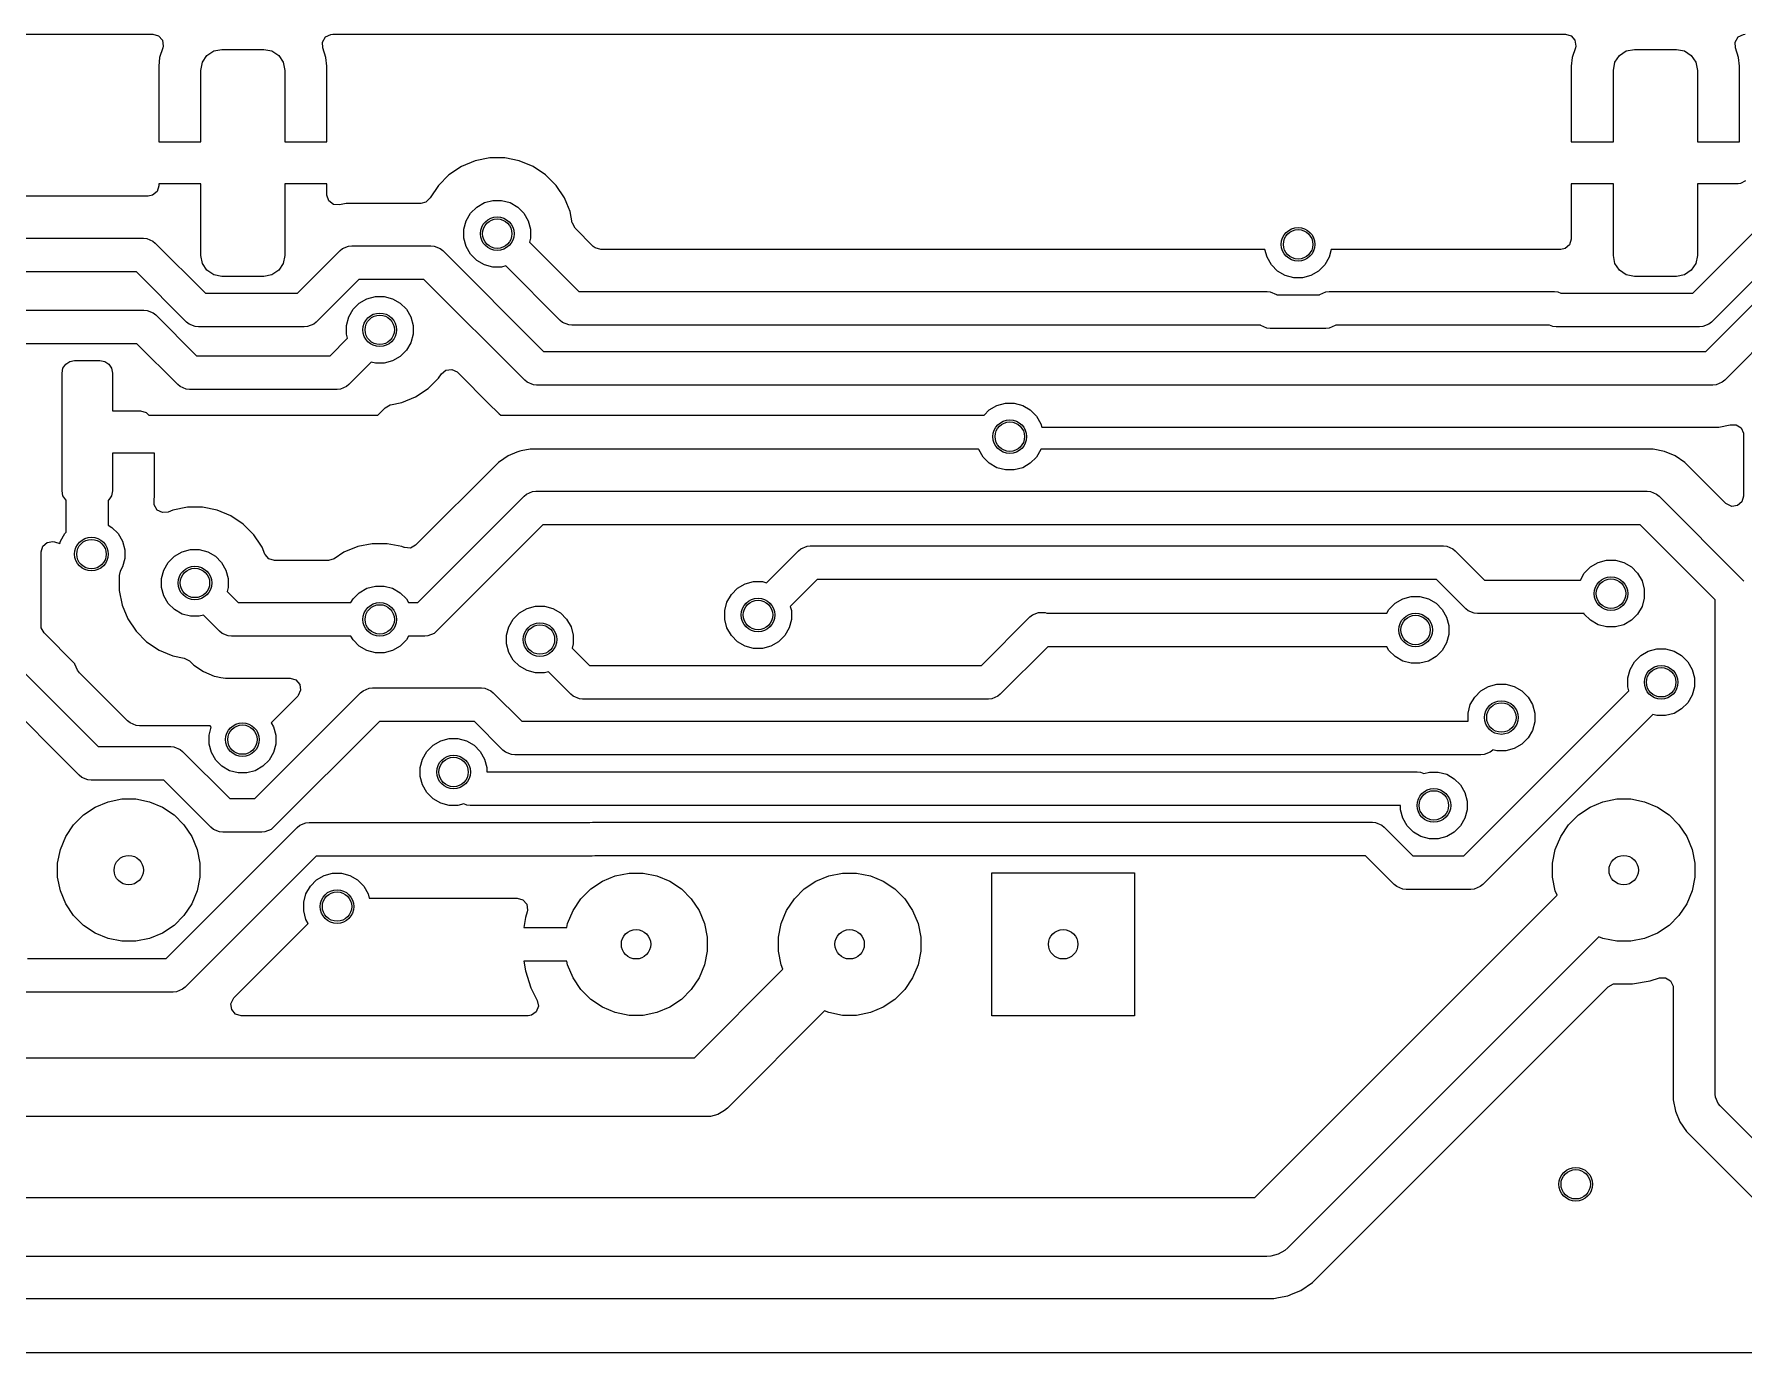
# Model space of a CAD drawing. Extents: x 4.31 to 6.88, y -4.85 to -4.24.
# Drawn here: x 5.098 to 5.899, y -4.854 to -4.237 of the extents above; entities that cross this region are included whole.
import ezdxf

# ---------------------------------------------------------------- set-up
doc = ezdxf.new("R2010")
doc.units = 0
doc.header["$MEASUREMENT"] = 0
doc.layers.add('BLACK', color=7, linetype='CONTINUOUS')

msp = doc.modelspace()

# ---------------------------------------------------------------- linework, layer by layer
at = {"layer": 'BLACK', "linetype": 'CONTINUOUS'}
for p, q in [((4.84623, -4.23661), (5.15377, -4.23661)), ((5.15377, -4.23661), (5.15641, -4.23739)), ((5.15641, -4.23739), (5.15821, -4.23947)), ((5.15821, -4.23947), (5.1586, -4.24219)), ((5.1586, -4.24219), (5.1584, -4.24303)), ((5.23324, -4.24028), (5.23464, -4.23792)), ((5.23333, -4.24303), (5.23324, -4.24028)), ((5.23464, -4.23792), (5.2371, -4.23669)), ((5.2371, -4.23669), (5.23797, -4.23661)), ((5.23797, -4.23661), (5.81518, -4.23661)), ((5.81518, -4.23661), (5.81782, -4.23739)), ((5.81782, -4.23739), (5.81962, -4.23947)), ((5.81962, -4.23947), (5.82002, -4.24219)), ((5.82002, -4.24219), (5.81982, -4.24303)), ((5.89465, -4.24028), (5.89606, -4.23792)), ((5.89475, -4.24303), (5.89465, -4.24028)), ((5.89606, -4.23792), (5.89852, -4.23669)), ((5.89852, -4.23669), (5.89938, -4.23661)), ((5.15691, -4.24753), (5.1565, -4.25158)), ((5.1584, -4.24303), (5.15691, -4.24753)), ((5.15691, -4.24753), (5.15691, -4.24753)), ((5.17618, -4.25354), (5.17693, -4.24978)), ((5.17693, -4.24978), (5.17906, -4.24658)), ((5.17906, -4.24658), (5.18226, -4.24445)), ((5.18226, -4.24445), (5.18602, -4.2437)), ((5.18602, -4.2437), (5.20571, -4.2437)), ((5.20571, -4.2437), (5.20948, -4.24445)), ((5.20948, -4.24445), (5.21267, -4.24658)), ((5.21267, -4.24658), (5.2148, -4.24978)), ((5.2148, -4.24978), (5.21555, -4.25354)), ((5.23482, -4.24753), (5.23333, -4.24303)), ((5.23524, -4.25158), (5.23482, -4.24753)), ((5.81833, -4.24753), (5.81791, -4.25158)), ((5.81982, -4.24303), (5.81833, -4.24753)), ((5.81833, -4.24753), (5.81833, -4.24753)), ((5.8376, -4.25354), (5.83835, -4.24978)), ((5.83835, -4.24978), (5.84048, -4.24658)), ((5.84048, -4.24658), (5.84367, -4.24445)), ((5.84367, -4.24445), (5.84744, -4.2437)), ((5.84744, -4.2437), (5.86713, -4.2437)), ((5.86713, -4.2437), (5.87089, -4.24445)), ((5.87089, -4.24445), (5.87409, -4.24658)), ((5.87409, -4.24658), (5.87622, -4.24978)), ((5.87622, -4.24978), (5.87697, -4.25354)), ((5.89624, -4.24753), (5.89475, -4.24303)), ((5.89665, -4.25158), (5.89624, -4.24753)), ((5.1565, -4.25158), (5.1565, -4.28701)), ((5.17618, -4.28701), (5.17618, -4.25354)), ((5.21555, -4.25354), (5.21555, -4.28701)), ((5.23524, -4.28701), (5.23524, -4.25158)), ((5.23524, -4.25158), (5.23524, -4.25158)), ((5.81791, -4.25158), (5.81791, -4.28701)), ((5.8376, -4.28701), (5.8376, -4.25354)), ((5.87697, -4.25354), (5.87697, -4.28701)), ((5.89665, -4.28701), (5.89665, -4.25158)), ((5.89665, -4.25158), (5.89665, -4.25158)), ((5.1565, -4.28701), (5.17618, -4.28701)), ((5.21555, -4.28701), (5.23524, -4.28701)), ((5.81791, -4.28701), (5.8376, -4.28701)), ((5.87697, -4.28701), (5.89665, -4.28701)), ((5.29821, -4.29858), (5.2924, -4.30246)), ((5.30466, -4.29591), (5.29821, -4.29858)), ((5.29821, -4.29858), (5.29821, -4.29858)), ((5.31151, -4.29455), (5.30466, -4.29591)), ((5.30466, -4.29591), (5.30466, -4.29591)), ((5.31849, -4.29455), (5.31151, -4.29455)), ((5.31151, -4.29455), (5.31151, -4.29455)), ((5.32534, -4.29591), (5.31849, -4.29455)), ((5.31849, -4.29455), (5.31849, -4.29455)), ((5.33179, -4.29858), (5.32534, -4.29591)), ((5.32534, -4.29591), (5.32534, -4.29591)), ((5.3376, -4.30246), (5.33179, -4.29858)), ((5.33179, -4.29858), (5.33179, -4.29858)), ((5.17618, -4.30669), (5.1565, -4.30669)), ((5.1565, -4.30669), (5.1565, -4.30754)), ((5.17618, -4.34016), (5.17618, -4.30669)), ((5.23524, -4.30669), (5.21555, -4.30669)), ((5.21555, -4.30669), (5.21555, -4.34016)), ((5.23524, -4.31177), (5.23524, -4.30669)), ((5.2924, -4.30246), (5.28746, -4.3074)), ((5.2924, -4.30246), (5.2924, -4.30246)), ((5.34254, -4.3074), (5.3376, -4.30246)), ((5.3376, -4.30246), (5.3376, -4.30246)), ((5.8376, -4.30669), (5.81791, -4.30669)), ((5.81791, -4.30669), (5.81791, -4.33255)), ((5.8376, -4.34016), (5.8376, -4.30669)), ((5.89609, -4.30669), (5.87697, -4.30669)), ((5.87697, -4.30669), (5.87697, -4.34016)), ((5.89712, -4.30658), (5.89609, -4.30669)), ((5.89954, -4.30526), (5.89712, -4.30658)), ((5.15161, -4.31242), (4.88228, -4.31242)), ((5.15364, -4.31198), (5.15161, -4.31242)), ((5.15572, -4.31018), (5.15364, -4.31198)), ((5.1565, -4.30754), (5.15572, -4.31018)), ((5.23524, -4.31203), (5.23524, -4.31177)), ((5.23616, -4.31462), (5.23524, -4.31203)), ((5.23833, -4.31631), (5.23616, -4.31462)), ((5.28345, -4.31341), (5.28158, -4.31531)), ((5.28351, -4.31334), (5.28345, -4.3134)), ((5.28345, -4.3134), (5.28345, -4.31341)), ((5.28345, -4.31341), (5.28345, -4.31341)), ((5.28358, -4.31321), (5.28351, -4.31334)), ((5.28746, -4.3074), (5.28358, -4.31321)), ((5.28746, -4.3074), (5.28746, -4.3074)), ((5.30897, -4.31545), (5.31294, -4.31439)), ((5.31294, -4.31439), (5.31706, -4.31439)), ((5.31706, -4.31439), (5.32103, -4.31545)), ((5.34642, -4.31321), (5.34254, -4.3074)), ((5.34254, -4.3074), (5.34254, -4.3074)), ((5.34754, -4.31591), (5.34642, -4.31321)), ((5.34642, -4.31321), (5.34642, -4.31321)), ((5.24107, -4.31656), (5.23833, -4.31631)), ((5.24424, -4.31593), (5.24107, -4.31656)), ((5.2792, -4.31593), (5.24424, -4.31593)), ((5.28158, -4.31531), (5.2792, -4.31593)), ((5.30045, -4.32397), (5.30251, -4.32041)), ((5.30251, -4.32041), (5.30541, -4.31751)), ((5.30541, -4.31751), (5.30897, -4.31545)), ((5.32103, -4.31545), (5.32459, -4.31751)), ((5.32459, -4.31751), (5.32749, -4.32041)), ((5.32749, -4.32041), (5.32955, -4.32397)), ((5.34909, -4.31966), (5.34754, -4.31591)), ((5.35015, -4.32499), (5.34909, -4.31966)), ((5.87475, -4.35791), (5.91323, -4.31943)), ((5.29939, -4.32794), (5.30045, -4.32397)), ((5.29939, -4.33206), (5.29939, -4.32794)), ((5.32955, -4.32397), (5.33061, -4.32794)), ((5.33061, -4.32794), (5.33061, -4.33206)), ((5.35017, -4.32507), (5.35015, -4.32499)), ((5.35149, -4.32748), (5.35017, -4.32507)), ((5.35999, -4.33599), (5.35149, -4.32748)), ((4.885, -4.33213), (5.14935, -4.33213)), ((5.14935, -4.33213), (5.15088, -4.33228)), ((5.15088, -4.33228), (5.15372, -4.33345)), ((5.15372, -4.33345), (5.15491, -4.33443)), ((5.15491, -4.33443), (5.1784, -4.35791)), ((5.22141, -4.35791), (5.24139, -4.33794)), ((5.24139, -4.33794), (5.24258, -4.33696)), ((5.24258, -4.33696), (5.24542, -4.33578)), ((5.24542, -4.33578), (5.24695, -4.33563)), ((5.24695, -4.33563), (5.28396, -4.33563)), ((5.28396, -4.33563), (5.2855, -4.33578)), ((5.2855, -4.33578), (5.28834, -4.33696)), ((5.28834, -4.33696), (5.28953, -4.33794)), ((5.28953, -4.33794), (5.33671, -4.38512)), ((5.30045, -4.33603), (5.29939, -4.33206)), ((5.30251, -4.33959), (5.30045, -4.33603)), ((5.33061, -4.33206), (5.3301, -4.33397)), ((5.3301, -4.33397), (5.35326, -4.35713)), ((5.36081, -4.33665), (5.35999, -4.33599)), ((5.36345, -4.33742), (5.36081, -4.33665)), ((5.67448, -4.33742), (5.36345, -4.33742)), ((5.67545, -4.34103), (5.67448, -4.33742)), ((5.70552, -4.33742), (5.70455, -4.34103)), ((5.81296, -4.33742), (5.70552, -4.33742)), ((5.81506, -4.33699), (5.81296, -4.33734)), ((5.81296, -4.33734), (5.81296, -4.33742)), ((5.81714, -4.33519), (5.81506, -4.33699)), ((5.81791, -4.33255), (5.81714, -4.33519)), ((5.92206, -4.33287), (5.88358, -4.37136)), ((5.17693, -4.34392), (5.17618, -4.34016)), ((5.17906, -4.34712), (5.17693, -4.34392)), ((5.2148, -4.34392), (5.21267, -4.34712)), ((5.21555, -4.34016), (5.2148, -4.34392)), ((5.30541, -4.34249), (5.30251, -4.33959)), ((5.30897, -4.34455), (5.30541, -4.34249)), ((5.31294, -4.34561), (5.30897, -4.34455)), ((5.31706, -4.34561), (5.31294, -4.34561)), ((5.31897, -4.3451), (5.31706, -4.34561)), ((5.34443, -4.37057), (5.31897, -4.3451)), ((5.67751, -4.34459), (5.67545, -4.34103)), ((5.68041, -4.34749), (5.67751, -4.34459)), ((5.70249, -4.34459), (5.69959, -4.34749)), ((5.70455, -4.34103), (5.70249, -4.34459)), ((5.83835, -4.34392), (5.8376, -4.34016)), ((5.84048, -4.34712), (5.83835, -4.34392)), ((5.87622, -4.34392), (5.87409, -4.34712)), ((5.87697, -4.34016), (5.87622, -4.34392)), ((5.14609, -4.34787), (4.88826, -4.34787)), ((5.16957, -4.37136), (5.14609, -4.34787)), ((5.18226, -4.34925), (5.17906, -4.34712)), ((5.18602, -4.35), (5.18226, -4.34925)), ((5.20571, -4.35), (5.18602, -4.35)), ((5.20948, -4.34925), (5.20571, -4.35)), ((5.21267, -4.34712), (5.20948, -4.34925)), ((5.25022, -4.35138), (5.23024, -4.37136)), ((5.2807, -4.35138), (5.25022, -4.35138)), ((5.32788, -4.39856), (5.2807, -4.35138)), ((5.68397, -4.34955), (5.68041, -4.34749)), ((5.68794, -4.35061), (5.68397, -4.34955)), ((5.69206, -4.35061), (5.68794, -4.35061)), ((5.69603, -4.34955), (5.69206, -4.35061)), ((5.69959, -4.34749), (5.69603, -4.34955)), ((5.84367, -4.34925), (5.84048, -4.34712)), ((5.84744, -4.35), (5.84367, -4.34925)), ((5.86713, -4.35), (5.84744, -4.35)), ((5.87089, -4.34925), (5.86713, -4.35)), ((5.87409, -4.34712), (5.87089, -4.34925)), ((5.1784, -4.35791), (5.22141, -4.35791)), ((5.24751, -4.36541), (5.25041, -4.36251)), ((5.25041, -4.36251), (5.25397, -4.36045)), ((5.25397, -4.36045), (5.25794, -4.35939)), ((5.25794, -4.35939), (5.26206, -4.35939)), ((5.26206, -4.35939), (5.26603, -4.36045)), ((5.26603, -4.36045), (5.26959, -4.36251)), ((5.26959, -4.36251), (5.27249, -4.36541)), ((5.35326, -4.35713), (5.67546, -4.35713)), ((5.67546, -4.35713), (5.67699, -4.35728)), ((5.67699, -4.35728), (5.67983, -4.35845)), ((5.67983, -4.35845), (5.68004, -4.35862)), ((5.68004, -4.35862), (5.69996, -4.35862)), ((5.69996, -4.35862), (5.70017, -4.35845)), ((5.70017, -4.35845), (5.70301, -4.35728)), ((5.70301, -4.35728), (5.70454, -4.35713)), ((5.70454, -4.35713), (5.81, -4.35713)), ((5.81, -4.35713), (5.81154, -4.35728)), ((5.81154, -4.35728), (5.81307, -4.35791)), ((5.81307, -4.35791), (5.87475, -4.35791)), ((5.88096, -4.38512), (5.90585, -4.36022)), ((4.95587, -4.36575), (5.14956, -4.36575)), ((5.14956, -4.36575), (5.1511, -4.3659)), ((5.1511, -4.3659), (5.15394, -4.36708)), ((5.15394, -4.36708), (5.15513, -4.36805)), ((5.15513, -4.36805), (5.1742, -4.38713)), ((5.24439, -4.37294), (5.24545, -4.36897)), ((5.24545, -4.36897), (5.24751, -4.36541)), ((5.27249, -4.36541), (5.27455, -4.36897)), ((5.27455, -4.36897), (5.27561, -4.37294)), ((5.34563, -4.37155), (5.34443, -4.37057)), ((5.17076, -4.37233), (5.16957, -4.37136)), ((5.1736, -4.37351), (5.17076, -4.37233)), ((5.17513, -4.37366), (5.1736, -4.37351)), ((5.22467, -4.37366), (5.17513, -4.37366)), ((5.22621, -4.37351), (5.22467, -4.37366)), ((5.22905, -4.37233), (5.22621, -4.37351)), ((5.23024, -4.37136), (5.22905, -4.37233)), ((5.24439, -4.37706), (5.24439, -4.37294)), ((5.2449, -4.37897), (5.24439, -4.37706)), ((5.27561, -4.37706), (5.27455, -4.38103)), ((5.27561, -4.37294), (5.27561, -4.37706)), ((5.34846, -4.37272), (5.34563, -4.37155)), ((5.35, -4.37287), (5.34846, -4.37272)), ((5.67237, -4.37287), (5.35, -4.37287)), ((5.67258, -4.37304), (5.67237, -4.37287)), ((5.67542, -4.37422), (5.67258, -4.37304)), ((5.67695, -4.37437), (5.67542, -4.37422)), ((5.70305, -4.37437), (5.67695, -4.37437)), ((5.70458, -4.37422), (5.70305, -4.37437)), ((5.70742, -4.37304), (5.70458, -4.37422)), ((5.70763, -4.37287), (5.70742, -4.37304)), ((5.80772, -4.37287), (5.70763, -4.37287)), ((5.80925, -4.37351), (5.80772, -4.37287)), ((5.81079, -4.37366), (5.80925, -4.37351)), ((5.87801, -4.37366), (5.81079, -4.37366)), ((5.87955, -4.37351), (5.87801, -4.37366)), ((5.88239, -4.37233), (5.87955, -4.37351)), ((5.88358, -4.37136), (5.88239, -4.37233)), ((5.91468, -4.37366), (5.88978, -4.39856)), ((5.1463, -4.3815), (4.95913, -4.3815)), ((5.16537, -4.40057), (5.1463, -4.3815)), ((5.23674, -4.38713), (5.2449, -4.37897)), ((5.27249, -4.38459), (5.26959, -4.38749)), ((5.27455, -4.38103), (5.27249, -4.38459)), ((5.33671, -4.38512), (5.88096, -4.38512)), ((5.11122, -4.39528), (5.11167, -4.39302)), ((5.11167, -4.39302), (5.11295, -4.3911)), ((5.11295, -4.3911), (5.11487, -4.38982)), ((5.11487, -4.38982), (5.11713, -4.38937)), ((5.11713, -4.38937), (5.12894, -4.38937)), ((5.12894, -4.38937), (5.1312, -4.38982)), ((5.1312, -4.38982), (5.13311, -4.3911)), ((5.13311, -4.3911), (5.13439, -4.39302)), ((5.13439, -4.39302), (5.13484, -4.39528)), ((5.1742, -4.38713), (5.23674, -4.38713)), ((5.25603, -4.3901), (5.24557, -4.40057)), ((5.25794, -4.39061), (5.25603, -4.3901)), ((5.26206, -4.39061), (5.25794, -4.39061)), ((5.26603, -4.38955), (5.26206, -4.39061)), ((5.26959, -4.38749), (5.26603, -4.38955)), ((5.28885, -4.39564), (5.29096, -4.39388)), ((5.29096, -4.39388), (5.29369, -4.39353)), ((5.29369, -4.39353), (5.29617, -4.39472)), ((5.29617, -4.39472), (5.29636, -4.3949)), ((5.11122, -4.45039), (5.11122, -4.39528)), ((5.13484, -4.39528), (5.13484, -4.41299)), ((5.16657, -4.40155), (5.16537, -4.40057)), ((5.1694, -4.40272), (5.16657, -4.40155)), ((5.17094, -4.40287), (5.1694, -4.40272)), ((5.24154, -4.40272), (5.24, -4.40287)), ((5.24437, -4.40155), (5.24154, -4.40272)), ((5.24557, -4.40057), (5.24437, -4.40155)), ((5.27679, -4.40642), (5.2826, -4.40254)), ((5.2826, -4.40254), (5.28754, -4.3976)), ((5.28754, -4.3976), (5.28885, -4.39564)), ((5.29636, -4.3949), (5.31203, -4.41057)), ((5.32908, -4.39954), (5.32788, -4.39856)), ((5.33191, -4.40071), (5.32908, -4.39954)), ((5.33345, -4.40087), (5.33191, -4.40071)), ((5.88422, -4.40087), (5.33345, -4.40087)), ((5.88575, -4.40071), (5.88422, -4.40087)), ((5.88859, -4.39954), (5.88575, -4.40071)), ((5.88978, -4.39856), (5.88859, -4.39954)), ((5.24, -4.40287), (5.17094, -4.40287)), ((5.26252, -4.41149), (5.26493, -4.41017)), ((5.26493, -4.41017), (5.26501, -4.41015)), ((5.26501, -4.41015), (5.27034, -4.40909)), ((5.27034, -4.40909), (5.27679, -4.40642)), ((5.31203, -4.41057), (5.31445, -4.41299)), ((5.54541, -4.41251), (5.54897, -4.41045)), ((5.54897, -4.41045), (5.55294, -4.40939)), ((5.55294, -4.40939), (5.55706, -4.40939)), ((5.55706, -4.40939), (5.56103, -4.41045)), ((5.56103, -4.41045), (5.56459, -4.41251)), ((5.13484, -4.41299), (5.14791, -4.41299)), ((5.14791, -4.41299), (5.15055, -4.41377)), ((5.15055, -4.41377), (5.15136, -4.41442)), ((5.15136, -4.41442), (5.1519, -4.41496)), ((5.1519, -4.41496), (5.25904, -4.41496)), ((5.25904, -4.41496), (5.26252, -4.41149)), ((5.31445, -4.41299), (5.31587, -4.41441)), ((5.31587, -4.41441), (5.31669, -4.41496)), ((5.31669, -4.41496), (5.54296, -4.41496)), ((5.54296, -4.41496), (5.54541, -4.41251)), ((5.56459, -4.41251), (5.56749, -4.41541)), ((5.56749, -4.41541), (5.56955, -4.41897)), ((5.56955, -4.41897), (5.56998, -4.42057)), ((5.56998, -4.42057), (5.88693, -4.42057)), ((5.88693, -4.42057), (5.89226, -4.41951)), ((5.89226, -4.41951), (5.8923, -4.4195)), ((5.89226, -4.41951), (5.89226, -4.41951)), ((5.89226, -4.41951), (5.89226, -4.41951)), ((5.89226, -4.41951), (5.89226, -4.41951)), ((5.8923, -4.4195), (5.89233, -4.4195)), ((5.89233, -4.4195), (5.8925, -4.41946)), ((5.8925, -4.41946), (5.8925, -4.4195)), ((5.8925, -4.4195), (5.89505, -4.41947)), ((5.89505, -4.41947), (5.89738, -4.42094)), ((5.89738, -4.42094), (5.89855, -4.42343)), ((5.89855, -4.42343), (5.8986, -4.42417)), ((5.8986, -4.42417), (5.8986, -4.45281)), ((5.15453, -4.43268), (5.13484, -4.43268)), ((5.13484, -4.43268), (5.13484, -4.45039)), ((5.15453, -4.45298), (5.15453, -4.43268)), ((5.32007, -4.43402), (5.31804, -4.43538)), ((5.32416, -4.43233), (5.32007, -4.43402)), ((5.32007, -4.43402), (5.32007, -4.43402)), ((5.32508, -4.43195), (5.32416, -4.43233)), ((5.32551, -4.43186), (5.32508, -4.43195)), ((5.32614, -4.43173), (5.32551, -4.43186)), ((5.33041, -4.43089), (5.32614, -4.43173)), ((5.32614, -4.43173), (5.32614, -4.43173)), ((5.54041, -4.43089), (5.33041, -4.43089)), ((5.33041, -4.43089), (5.33041, -4.43089)), ((5.54045, -4.43103), (5.54041, -4.43089)), ((5.54251, -4.43459), (5.54045, -4.43103)), ((5.54541, -4.43749), (5.54251, -4.43459)), ((5.56749, -4.43459), (5.56459, -4.43749)), ((5.56955, -4.43103), (5.56749, -4.43459)), ((5.56959, -4.43089), (5.56955, -4.43103)), ((5.85618, -4.43089), (5.56959, -4.43089)), ((5.86151, -4.43195), (5.85618, -4.43089)), ((5.85618, -4.43089), (5.85618, -4.43089)), ((5.85618, -4.43089), (5.85618, -4.43089)), ((5.86653, -4.43402), (5.86151, -4.43195)), ((5.86151, -4.43195), (5.86151, -4.43195)), ((5.87105, -4.43704), (5.86653, -4.43402)), ((5.31555, -4.43704), (5.27673, -4.47586)), ((5.31804, -4.43538), (5.31555, -4.43704)), ((5.31555, -4.43704), (5.31555, -4.43704)), ((5.31804, -4.43538), (5.31804, -4.43538)), ((5.54897, -4.43955), (5.54541, -4.43749)), ((5.55294, -4.44061), (5.54897, -4.43955)), ((5.55706, -4.44061), (5.55294, -4.44061)), ((5.56103, -4.43955), (5.55706, -4.44061)), ((5.56459, -4.43749), (5.56103, -4.43955)), ((5.89027, -4.45627), (5.87105, -4.43704)), ((5.11167, -4.45265), (5.11122, -4.45039)), ((5.13484, -4.45039), (5.13439, -4.45265)), ((5.32875, -4.45192), (5.33159, -4.45074)), ((5.33159, -4.45074), (5.33313, -4.45059)), ((5.33313, -4.45059), (5.85346, -4.45059)), ((5.85346, -4.45059), (5.855, -4.45074)), ((5.855, -4.45074), (5.85784, -4.45192)), ((5.11295, -4.45457), (5.11167, -4.45265)), ((5.11319, -4.45473), (5.11295, -4.45457)), ((5.11319, -4.46973), (5.11319, -4.45473)), ((5.13311, -4.45457), (5.13287, -4.45473)), ((5.13287, -4.45473), (5.13287, -4.46652)), ((5.13439, -4.45265), (5.13311, -4.45457)), ((5.15437, -4.45467), (5.15441, -4.45443)), ((5.15441, -4.45468), (5.15437, -4.45467)), ((5.15437, -4.457), (5.15441, -4.45468)), ((5.15578, -4.45936), (5.15437, -4.457)), ((5.15441, -4.45443), (5.15453, -4.45298)), ((5.15453, -4.45298), (5.15453, -4.45298)), ((5.16996, -4.45805), (5.16311, -4.45941)), ((5.17694, -4.45805), (5.16996, -4.45805)), ((5.16996, -4.45805), (5.16996, -4.45805)), ((5.18379, -4.45941), (5.17694, -4.45805)), ((5.17694, -4.45805), (5.17694, -4.45805)), ((5.27776, -4.50269), (5.32756, -4.4529)), ((5.32756, -4.4529), (5.32875, -4.45192)), ((5.85784, -4.45192), (5.85903, -4.4529)), ((5.85903, -4.4529), (5.89878, -4.49265)), ((5.89052, -4.4565), (5.89027, -4.45627)), ((5.89303, -4.45765), (5.89052, -4.4565)), ((5.89575, -4.45725), (5.89303, -4.45765)), ((5.89783, -4.45545), (5.89575, -4.45725)), ((5.8986, -4.45281), (5.89783, -4.45545)), ((5.13287, -4.46652), (5.13459, -4.46751)), ((5.15824, -4.46059), (5.15578, -4.45936)), ((5.16097, -4.4603), (5.15824, -4.46059)), ((5.16311, -4.45941), (5.16097, -4.4603)), ((5.16311, -4.45941), (5.16311, -4.45941)), ((5.19024, -4.46209), (5.18379, -4.45941)), ((5.18379, -4.45941), (5.18379, -4.45941)), ((5.19605, -4.46597), (5.19024, -4.46209)), ((5.19024, -4.46209), (5.19024, -4.46209)), ((5.20099, -4.4709), (5.19605, -4.46597)), ((5.19605, -4.46597), (5.19605, -4.46597)), ((5.33639, -4.46634), (5.28659, -4.51614)), ((5.8502, -4.46634), (5.33639, -4.46634)), ((5.88534, -4.50148), (5.8502, -4.46634)), ((5.10217, -4.47634), (5.10425, -4.47453)), ((5.10425, -4.47453), (5.10697, -4.47414)), ((5.10697, -4.47414), (5.10764, -4.47429)), ((5.10764, -4.47429), (5.11017, -4.47502)), ((5.11017, -4.47502), (5.11045, -4.47397)), ((5.11045, -4.47397), (5.11251, -4.47041)), ((5.11251, -4.47041), (5.11319, -4.46973)), ((5.13459, -4.46751), (5.13749, -4.47041)), ((5.13749, -4.47041), (5.13955, -4.47397)), ((5.13955, -4.47397), (5.14061, -4.47794)), ((5.20431, -4.47588), (5.20099, -4.4709)), ((5.20099, -4.4709), (5.20099, -4.4709)), ((5.1014, -4.47897), (5.10217, -4.47634)), ((5.1014, -4.51348), (5.1014, -4.47897)), ((5.14061, -4.48206), (5.13955, -4.48603)), ((5.14061, -4.47794), (5.14061, -4.48206)), ((5.16096, -4.48392), (5.16386, -4.48101)), ((5.16386, -4.48101), (5.16742, -4.47895)), ((5.16742, -4.47895), (5.17139, -4.47789)), ((5.17139, -4.47789), (5.1755, -4.47789)), ((5.1755, -4.47789), (5.17948, -4.47895)), ((5.17948, -4.47895), (5.18304, -4.48101)), ((5.18304, -4.48101), (5.18594, -4.48392)), ((5.20487, -4.47671), (5.20431, -4.47588)), ((5.20622, -4.47998), (5.20487, -4.47671)), ((5.20487, -4.47671), (5.20487, -4.47671)), ((5.20629, -4.48014), (5.20622, -4.47998)), ((5.20809, -4.48221), (5.20629, -4.48014)), ((5.21073, -4.48299), (5.20809, -4.48221)), ((5.23869, -4.48217), (5.23607, -4.48299)), ((5.24321, -4.47915), (5.23869, -4.48217)), ((5.24966, -4.47648), (5.24321, -4.47915)), ((5.24321, -4.47915), (5.24321, -4.47915)), ((5.25651, -4.47512), (5.24966, -4.47648)), ((5.24966, -4.47648), (5.24966, -4.47648)), ((5.26349, -4.47512), (5.25651, -4.47512)), ((5.25651, -4.47512), (5.25651, -4.47512)), ((5.27034, -4.47648), (5.26349, -4.47512)), ((5.26349, -4.47512), (5.26349, -4.47512)), ((5.27141, -4.47692), (5.27034, -4.47648)), ((5.27034, -4.47648), (5.27034, -4.47648)), ((5.27157, -4.47698), (5.27141, -4.47692)), ((5.27432, -4.47718), (5.27157, -4.47698)), ((5.27673, -4.47586), (5.27432, -4.47718)), ((5.44108, -4.4934), (5.45603, -4.47845)), ((5.45603, -4.47845), (5.45722, -4.47747)), ((5.45722, -4.47747), (5.46006, -4.47629)), ((5.46006, -4.47629), (5.4616, -4.47614)), ((5.4616, -4.47614), (5.75805, -4.47614)), ((5.75805, -4.47614), (5.75958, -4.47629)), ((5.75958, -4.47629), (5.76242, -4.47747)), ((5.76242, -4.47747), (5.76361, -4.47845)), ((5.76361, -4.47845), (5.77729, -4.49213)), ((5.13839, -4.48804), (5.138, -4.49001)), ((5.138, -4.49001), (5.138, -4.497)), ((5.13955, -4.48603), (5.13839, -4.48804)), ((5.15784, -4.49145), (5.1589, -4.48748)), ((5.1589, -4.48748), (5.16096, -4.48392)), ((5.18594, -4.48392), (5.188, -4.48748)), ((5.188, -4.48748), (5.18906, -4.49145)), ((5.23598, -4.48299), (5.21073, -4.48299)), ((5.23607, -4.48299), (5.23598, -4.48299)), ((5.82215, -4.49213), (5.824, -4.48892)), ((5.824, -4.48892), (5.82691, -4.48601)), ((5.82691, -4.48601), (5.83047, -4.48395)), ((5.83047, -4.48395), (5.83444, -4.48289)), ((5.83444, -4.48289), (5.83855, -4.48289)), ((5.83855, -4.48289), (5.84252, -4.48395)), ((5.84252, -4.48395), (5.84608, -4.48601)), ((5.84608, -4.48601), (5.84899, -4.48892)), ((5.84899, -4.48892), (5.85105, -4.49248)), ((5.138, -4.497), (5.13936, -4.50384)), ((5.15784, -4.49556), (5.15784, -4.49145)), ((5.1589, -4.49953), (5.15784, -4.49556)), ((5.18906, -4.49556), (5.18855, -4.49747)), ((5.18855, -4.49747), (5.19377, -4.50269)), ((5.18906, -4.49145), (5.18906, -4.49556)), ((5.24751, -4.50098), (5.25041, -4.49807)), ((5.25041, -4.49807), (5.25397, -4.49602)), ((5.25397, -4.49602), (5.25794, -4.49495)), ((5.25794, -4.49495), (5.26206, -4.49495)), ((5.26206, -4.49495), (5.26603, -4.49602)), ((5.26603, -4.49602), (5.26959, -4.49807)), ((5.26959, -4.49807), (5.27249, -4.50098)), ((5.42462, -4.49892), (5.42752, -4.49601)), ((5.42752, -4.49601), (5.43108, -4.49395)), ((5.43108, -4.49395), (5.43506, -4.49289)), ((5.43506, -4.49289), (5.43917, -4.49289)), ((5.43917, -4.49289), (5.44108, -4.4934)), ((5.46486, -4.49189), (5.45221, -4.50454)), ((5.75478, -4.49189), (5.46486, -4.49189)), ((5.76846, -4.50557), (5.75478, -4.49189)), ((5.77729, -4.49213), (5.82215, -4.49213)), ((5.85105, -4.49248), (5.85211, -4.49645)), ((5.85211, -4.49645), (5.85211, -4.50056)), ((5.13936, -4.50384), (5.13936, -4.50385)), ((5.13936, -4.50385), (5.14203, -4.5103)), ((5.16096, -4.50309), (5.1589, -4.49953)), ((5.16386, -4.506), (5.16096, -4.50309)), ((5.16742, -4.50805), (5.16386, -4.506)), ((5.19377, -4.50269), (5.24652, -4.50269)), ((5.24652, -4.50269), (5.24751, -4.50098)), ((5.27249, -4.50098), (5.27348, -4.50269)), ((5.27348, -4.50269), (5.27776, -4.50269)), ((5.32541, -4.50751), (5.32897, -4.50545)), ((5.32897, -4.50545), (5.33294, -4.50439)), ((5.33294, -4.50439), (5.33706, -4.50439)), ((5.33706, -4.50439), (5.34103, -4.50545)), ((5.34103, -4.50545), (5.34459, -4.50751)), ((5.4215, -4.50645), (5.42256, -4.50248)), ((5.4215, -4.51056), (5.4215, -4.50645)), ((5.42256, -4.50248), (5.42462, -4.49892)), ((5.45221, -4.50454), (5.45272, -4.50645)), ((5.45272, -4.50645), (5.45272, -4.51056)), ((5.73152, -4.50764), (5.73251, -4.50592)), ((5.73251, -4.50592), (5.73541, -4.50302)), ((5.73541, -4.50302), (5.73897, -4.50096)), ((5.73897, -4.50096), (5.74294, -4.4999)), ((5.74294, -4.4999), (5.74706, -4.4999)), ((5.74706, -4.4999), (5.75103, -4.50096)), ((5.75103, -4.50096), (5.75459, -4.50302)), ((5.75459, -4.50302), (5.75749, -4.50592)), ((5.75749, -4.50592), (5.75955, -4.50949)), ((5.76966, -4.50655), (5.76846, -4.50557)), ((5.77249, -4.50772), (5.76966, -4.50655)), ((5.85105, -4.50453), (5.84899, -4.50809)), ((5.85211, -4.50056), (5.85105, -4.50453)), ((5.88534, -4.73276), (5.88534, -4.50148)), ((5.10151, -4.51452), (5.1014, -4.51348)), ((5.10283, -4.51693), (5.10151, -4.51452)), ((5.14203, -4.5103), (5.14203, -4.5103)), ((5.14203, -4.5103), (5.14591, -4.5161)), ((5.17139, -4.50912), (5.16742, -4.50805)), ((5.1755, -4.50912), (5.17139, -4.50912)), ((5.17741, -4.50861), (5.1755, -4.50912)), ((5.18494, -4.51614), (5.17741, -4.50861)), ((5.31939, -4.51794), (5.32045, -4.51397)), ((5.32045, -4.51397), (5.32251, -4.51041)), ((5.32251, -4.51041), (5.32541, -4.50751)), ((5.34459, -4.50751), (5.34749, -4.51041)), ((5.34749, -4.51041), (5.34955, -4.51397)), ((5.34955, -4.51397), (5.35061, -4.51794)), ((5.42256, -4.51453), (5.4215, -4.51056)), ((5.42462, -4.51809), (5.42256, -4.51453)), ((5.45166, -4.51453), (5.4496, -4.51809)), ((5.45272, -4.51056), (5.45166, -4.51453)), ((5.54174, -4.53213), (5.56443, -4.50943)), ((5.56443, -4.50943), (5.56563, -4.50845)), ((5.56563, -4.50845), (5.56846, -4.50728)), ((5.56846, -4.50728), (5.57154, -4.50728)), ((5.57154, -4.50728), (5.57241, -4.50764)), ((5.57241, -4.50764), (5.73152, -4.50764)), ((5.75955, -4.50949), (5.76061, -4.51346)), ((5.76061, -4.51346), (5.76061, -4.51757)), ((5.77403, -4.50787), (5.77249, -4.50772)), ((5.82388, -4.50787), (5.77403, -4.50787)), ((5.824, -4.50809), (5.82388, -4.50787)), ((5.82691, -4.511), (5.824, -4.50809)), ((5.83047, -4.51305), (5.82691, -4.511)), ((5.83444, -4.51412), (5.83047, -4.51305)), ((5.83855, -4.51412), (5.83444, -4.51412)), ((5.84252, -4.51305), (5.83855, -4.51412)), ((5.84608, -4.511), (5.84252, -4.51305)), ((5.84899, -4.50809), (5.84608, -4.511)), ((5.11726, -4.53137), (5.10283, -4.51693)), ((5.14591, -4.5161), (5.14591, -4.5161)), ((5.14591, -4.5161), (5.15085, -4.52104)), ((5.15085, -4.52104), (5.15085, -4.52104)), ((5.15085, -4.52104), (5.15666, -4.52492)), ((5.18614, -4.51711), (5.18494, -4.51614)), ((5.18898, -4.51829), (5.18614, -4.51711)), ((5.19051, -4.51844), (5.18898, -4.51829)), ((5.24652, -4.51844), (5.19051, -4.51844)), ((5.24751, -4.52015), (5.24652, -4.51844)), ((5.25041, -4.52306), (5.24751, -4.52015)), ((5.27249, -4.52015), (5.26959, -4.52306)), ((5.27348, -4.51844), (5.27249, -4.52015)), ((5.28103, -4.51844), (5.27348, -4.51844)), ((5.28256, -4.51829), (5.28103, -4.51844)), ((5.2854, -4.51711), (5.28256, -4.51829)), ((5.28659, -4.51614), (5.2854, -4.51711)), ((5.31939, -4.52206), (5.31939, -4.51794)), ((5.32045, -4.52603), (5.31939, -4.52206)), ((5.35061, -4.52206), (5.3501, -4.52397)), ((5.35061, -4.51794), (5.35061, -4.52206)), ((5.42752, -4.521), (5.42462, -4.51809)), ((5.43108, -4.52305), (5.42752, -4.521)), ((5.4467, -4.521), (5.44314, -4.52305)), ((5.4496, -4.51809), (5.4467, -4.521)), ((5.75955, -4.52154), (5.75749, -4.5251)), ((5.76061, -4.51757), (5.75955, -4.52154)), ((5.08169, -4.52366), (5.12812, -4.57009)), ((5.15666, -4.52492), (5.15666, -4.52492)), ((5.15666, -4.52492), (5.16053, -4.52653)), ((5.16053, -4.52653), (5.16311, -4.52759)), ((5.16311, -4.52759), (5.16843, -4.52865)), ((5.16843, -4.52865), (5.17087, -4.52993)), ((5.17087, -4.52993), (5.17093, -4.52999)), ((5.17093, -4.52999), (5.17293, -4.53199)), ((5.25397, -4.52512), (5.25041, -4.52306)), ((5.25794, -4.52618), (5.25397, -4.52512)), ((5.26206, -4.52618), (5.25794, -4.52618)), ((5.26603, -4.52512), (5.26206, -4.52618)), ((5.26959, -4.52306), (5.26603, -4.52512)), ((5.32251, -4.52959), (5.32045, -4.52603)), ((5.32541, -4.53249), (5.32251, -4.52959)), ((5.3501, -4.52397), (5.35826, -4.53213)), ((5.43506, -4.52412), (5.43108, -4.52305)), ((5.43917, -4.52412), (5.43506, -4.52412)), ((5.44314, -4.52305), (5.43917, -4.52412)), ((5.57275, -4.52339), (5.55057, -4.54557)), ((5.73152, -4.52339), (5.57275, -4.52339)), ((5.73251, -4.5251), (5.73152, -4.52339)), ((5.73541, -4.52801), (5.73251, -4.5251)), ((5.73897, -4.53006), (5.73541, -4.52801)), ((5.74294, -4.53113), (5.73897, -4.53006)), ((5.75103, -4.53006), (5.74706, -4.53113)), ((5.75459, -4.52801), (5.75103, -4.53006)), ((5.75749, -4.5251), (5.75459, -4.52801)), ((5.84545, -4.53397), (5.84751, -4.53041)), ((5.84751, -4.53041), (5.85041, -4.52751)), ((5.85041, -4.52751), (5.85397, -4.52545)), ((5.85397, -4.52545), (5.85794, -4.52439)), ((5.85794, -4.52439), (5.86206, -4.52439)), ((5.86206, -4.52439), (5.86603, -4.52545)), ((5.86603, -4.52545), (5.86959, -4.52751)), ((5.86959, -4.52751), (5.87249, -4.53041)), ((5.87249, -4.53041), (5.87455, -4.53397)), ((5.11929, -4.58353), (5.07382, -4.53806)), ((5.11728, -4.53154), (5.11726, -4.53137)), ((5.11845, -4.53437), (5.11728, -4.53154)), ((5.11943, -4.53557), (5.11845, -4.53437)), ((5.14194, -4.55807), (5.11943, -4.53557)), ((5.17293, -4.53199), (5.17293, -4.53199)), ((5.17293, -4.53199), (5.17293, -4.53199)), ((5.17293, -4.53199), (5.17745, -4.53501)), ((5.17745, -4.53501), (5.18247, -4.53709)), ((5.18247, -4.53709), (5.18346, -4.53728)), ((5.18346, -4.53728), (5.1856, -4.53771)), ((5.1856, -4.53771), (5.1878, -4.53815)), ((5.1878, -4.53815), (5.1878, -4.53815)), ((5.1878, -4.53815), (5.21812, -4.53815)), ((5.21812, -4.53815), (5.22076, -4.53892)), ((5.32897, -4.53455), (5.32541, -4.53249)), ((5.33294, -4.53561), (5.32897, -4.53455)), ((5.33706, -4.53561), (5.33294, -4.53561)), ((5.33897, -4.5351), (5.33706, -4.53561)), ((5.34943, -4.54557), (5.33897, -4.5351)), ((5.35826, -4.53213), (5.54174, -4.53213)), ((5.74706, -4.53113), (5.74294, -4.53113)), ((5.84439, -4.53794), (5.84545, -4.53397)), ((5.84439, -4.54206), (5.84439, -4.53794)), ((5.87455, -4.53397), (5.87561, -4.53794)), ((5.87561, -4.53794), (5.87561, -4.54206)), ((5.20146, -4.59446), (5.25097, -4.54494)), ((5.22157, -4.54648), (5.20914, -4.55891)), ((5.22076, -4.53892), (5.22256, -4.541)), ((5.22181, -4.54623), (5.22157, -4.54648)), ((5.22295, -4.54372), (5.22181, -4.54623)), ((5.22256, -4.541), (5.22295, -4.54372)), ((5.25097, -4.54494), (5.25216, -4.54396)), ((5.25216, -4.54396), (5.255, -4.54279)), ((5.255, -4.54279), (5.25654, -4.54264)), ((5.25654, -4.54264), (5.30761, -4.54264)), ((5.30761, -4.54264), (5.30914, -4.54279)), ((5.30914, -4.54279), (5.31198, -4.54396)), ((5.31198, -4.54396), (5.31317, -4.54494)), ((5.31317, -4.54494), (5.3265, -4.55827)), ((5.35063, -4.54655), (5.34943, -4.54557)), ((5.35346, -4.54772), (5.35063, -4.54655)), ((5.35063, -4.54655), (5.35063, -4.54655)), ((5.54937, -4.54655), (5.54654, -4.54772)), ((5.55057, -4.54557), (5.54937, -4.54655)), ((5.54937, -4.54655), (5.54937, -4.54655)), ((5.7676, -4.62126), (5.8449, -4.54397)), ((5.77268, -4.54691), (5.77559, -4.544)), ((5.77559, -4.544), (5.77915, -4.54195)), ((5.77915, -4.54195), (5.78312, -4.54088)), ((5.78312, -4.54088), (5.78723, -4.54088)), ((5.78723, -4.54088), (5.7912, -4.54195)), ((5.7912, -4.54195), (5.79476, -4.544)), ((5.79476, -4.544), (5.79767, -4.54691)), ((5.8449, -4.54397), (5.84439, -4.54206)), ((5.87455, -4.54603), (5.87249, -4.54959)), ((5.87561, -4.54206), (5.87455, -4.54603)), ((5.355, -4.54787), (5.35346, -4.54772)), ((5.545, -4.54787), (5.355, -4.54787)), ((5.54654, -4.54772), (5.545, -4.54787)), ((5.76956, -4.55444), (5.77063, -4.55047)), ((5.76956, -4.55827), (5.76956, -4.55444)), ((5.77063, -4.55047), (5.77268, -4.54691)), ((5.79767, -4.54691), (5.79973, -4.55047)), ((5.79973, -4.55047), (5.80079, -4.55444)), ((5.80079, -4.55444), (5.80079, -4.55855)), ((5.86603, -4.55455), (5.86206, -4.55561)), ((5.86959, -4.55249), (5.86603, -4.55455)), ((5.87249, -4.54959), (5.86959, -4.55249)), ((5.14313, -4.55905), (5.14194, -4.55807)), ((5.14597, -4.56023), (5.14313, -4.55905)), ((5.1475, -4.56038), (5.14597, -4.56023)), ((5.18053, -4.56038), (5.1475, -4.56038)), ((5.18008, -4.56479), (5.18111, -4.56096)), ((5.18111, -4.56096), (5.18053, -4.56038)), ((5.20914, -4.55891), (5.21024, -4.56082)), ((5.21024, -4.56082), (5.21131, -4.56479)), ((5.2598, -4.55839), (5.21029, -4.6079)), ((5.30434, -4.55839), (5.2598, -4.55839)), ((5.31767, -4.57171), (5.30434, -4.55839)), ((5.3265, -4.55827), (5.76956, -4.55827)), ((5.85603, -4.5551), (5.77643, -4.6347)), ((5.79973, -4.56252), (5.79767, -4.56608)), ((5.80079, -4.55855), (5.79973, -4.56252)), ((5.85794, -4.55561), (5.85603, -4.5551)), ((5.86206, -4.55561), (5.85794, -4.55561)), ((5.12812, -4.57009), (5.1621, -4.57009)), ((5.1621, -4.57009), (5.16363, -4.57024)), ((5.16363, -4.57024), (5.16647, -4.57142)), ((5.18008, -4.5689), (5.18008, -4.56479)), ((5.18114, -4.57287), (5.18008, -4.5689)), ((5.21131, -4.5689), (5.21024, -4.57287)), ((5.21131, -4.56479), (5.21131, -4.5689)), ((5.28207, -4.57242), (5.28497, -4.56951)), ((5.28497, -4.56951), (5.28853, -4.56746)), ((5.28853, -4.56746), (5.2925, -4.56639)), ((5.2925, -4.56639), (5.29662, -4.56639)), ((5.29662, -4.56639), (5.30059, -4.56746)), ((5.30059, -4.56746), (5.30415, -4.56951)), ((5.30415, -4.56951), (5.30705, -4.57242)), ((5.79476, -4.56899), (5.7912, -4.57105)), ((5.79767, -4.56608), (5.79476, -4.56899)), ((5.16647, -4.57142), (5.16767, -4.5724)), ((5.16767, -4.5724), (5.18972, -4.59446)), ((5.1832, -4.57643), (5.18114, -4.57287)), ((5.18611, -4.57934), (5.1832, -4.57643)), ((5.20819, -4.57643), (5.20528, -4.57934)), ((5.21024, -4.57287), (5.20819, -4.57643)), ((5.27895, -4.57995), (5.28001, -4.57598)), ((5.28001, -4.57598), (5.28207, -4.57242)), ((5.30705, -4.57242), (5.30911, -4.57598)), ((5.30911, -4.57598), (5.31017, -4.57995)), ((5.31886, -4.57269), (5.31767, -4.57171)), ((5.3217, -4.57386), (5.31886, -4.57269)), ((5.32324, -4.57402), (5.3217, -4.57386)), ((5.77553, -4.57402), (5.32324, -4.57402)), ((5.77707, -4.57386), (5.77553, -4.57402)), ((5.77991, -4.57269), (5.77707, -4.57386)), ((5.7811, -4.57171), (5.77991, -4.57269)), ((5.78121, -4.5716), (5.7811, -4.57171)), ((5.78312, -4.57211), (5.78121, -4.5716)), ((5.78723, -4.57211), (5.78312, -4.57211)), ((5.7912, -4.57105), (5.78723, -4.57211)), ((5.12049, -4.58451), (5.11929, -4.58353)), ((5.12332, -4.58569), (5.12049, -4.58451)), ((5.12486, -4.58584), (5.12332, -4.58569)), ((5.15884, -4.58584), (5.12486, -4.58584)), ((5.18089, -4.6079), (5.15884, -4.58584)), ((5.18967, -4.58139), (5.18611, -4.57934)), ((5.19364, -4.58246), (5.18967, -4.58139)), ((5.19775, -4.58246), (5.19364, -4.58246)), ((5.20172, -4.58139), (5.19775, -4.58246)), ((5.20528, -4.57934), (5.20172, -4.58139)), ((5.27895, -4.58406), (5.27895, -4.57995)), ((5.28001, -4.58803), (5.27895, -4.58406)), ((5.31017, -4.57995), (5.31017, -4.58189)), ((5.31017, -4.58189), (5.74569, -4.58189)), ((5.74569, -4.58189), (5.74723, -4.58204)), ((5.74723, -4.58204), (5.74889, -4.58273)), ((5.74889, -4.58273), (5.75151, -4.58202)), ((5.75151, -4.58202), (5.75562, -4.58202)), ((5.75562, -4.58202), (5.75959, -4.58309)), ((5.75959, -4.58309), (5.76315, -4.58514)), ((5.76315, -4.58514), (5.76606, -4.58805)), ((5.13275, -4.59591), (5.13919, -4.59463)), ((5.13919, -4.59463), (5.14575, -4.59463)), ((5.14575, -4.59463), (5.15218, -4.59591)), ((5.18972, -4.59446), (5.20146, -4.59446)), ((5.28207, -4.59159), (5.28001, -4.58803)), ((5.28497, -4.5945), (5.28207, -4.59159)), ((5.28853, -4.59656), (5.28497, -4.5945)), ((5.76606, -4.58805), (5.76812, -4.59161)), ((5.76812, -4.59161), (5.76918, -4.59558)), ((5.83275, -4.59591), (5.83919, -4.59463)), ((5.83919, -4.59463), (5.84575, -4.59463)), ((5.84575, -4.59463), (5.85218, -4.59591)), ((5.1166, -4.6067), (5.12124, -4.60206)), ((5.12124, -4.60206), (5.12669, -4.59842)), ((5.12669, -4.59842), (5.13275, -4.59591)), ((5.15218, -4.59591), (5.15824, -4.59842)), ((5.15824, -4.59842), (5.1637, -4.60206)), ((5.1637, -4.60206), (5.16833, -4.6067)), ((5.2925, -4.59762), (5.28853, -4.59656)), ((5.29662, -4.59762), (5.2925, -4.59762)), ((5.29934, -4.59689), (5.29662, -4.59762)), ((5.30078, -4.59749), (5.29934, -4.59689)), ((5.30232, -4.59764), (5.30078, -4.59749)), ((5.73795, -4.59764), (5.30232, -4.59764)), ((5.73795, -4.59969), (5.73795, -4.59764)), ((5.73902, -4.60366), (5.73795, -4.59969)), ((5.76918, -4.59969), (5.76812, -4.60366)), ((5.76918, -4.59558), (5.76918, -4.59969)), ((5.8166, -4.6067), (5.82124, -4.60206)), ((5.82124, -4.60206), (5.82669, -4.59842)), ((5.82669, -4.59842), (5.83275, -4.59591)), ((5.85218, -4.59591), (5.85824, -4.59842)), ((5.85824, -4.59842), (5.8637, -4.60206)), ((5.8637, -4.60206), (5.86834, -4.6067)), ((5.11295, -4.61216), (5.1166, -4.6067)), ((5.16001, -4.66931), (5.22139, -4.60794)), ((5.16833, -4.6067), (5.17198, -4.61216)), ((5.18209, -4.60888), (5.18089, -4.6079)), ((5.18492, -4.61005), (5.18209, -4.60888)), ((5.18646, -4.6102), (5.18492, -4.61005)), ((5.20472, -4.6102), (5.18646, -4.6102)), ((5.20626, -4.61005), (5.20472, -4.6102)), ((5.2091, -4.60888), (5.20626, -4.61005)), ((5.21029, -4.6079), (5.2091, -4.60888)), ((5.22139, -4.60794), (5.22258, -4.60696)), ((5.22258, -4.60696), (5.22542, -4.60578)), ((5.22542, -4.60578), (5.22695, -4.60563)), ((5.22695, -4.60563), (5.3584, -4.60563)), ((5.3584, -4.60563), (5.3596, -4.60551)), ((5.3596, -4.60551), (5.72477, -4.60551)), ((5.72477, -4.60551), (5.72631, -4.60566)), ((5.72631, -4.60566), (5.72915, -4.60684)), ((5.72915, -4.60684), (5.73034, -4.60782)), ((5.73034, -4.60782), (5.74378, -4.62126)), ((5.74107, -4.60722), (5.73902, -4.60366)), ((5.74398, -4.61013), (5.74107, -4.60722)), ((5.74754, -4.61219), (5.74398, -4.61013)), ((5.76315, -4.61013), (5.75959, -4.61219)), ((5.76606, -4.60722), (5.76315, -4.61013)), ((5.76812, -4.60366), (5.76606, -4.60722)), ((5.81295, -4.61216), (5.8166, -4.6067)), ((5.86834, -4.6067), (5.87198, -4.61216)), ((5.10916, -4.62465), (5.11044, -4.61822)), ((5.11044, -4.61822), (5.11295, -4.61216)), ((5.17198, -4.61216), (5.17449, -4.61822)), ((5.17449, -4.61822), (5.17577, -4.62465)), ((5.75151, -4.61325), (5.74754, -4.61219)), ((5.75562, -4.61325), (5.75151, -4.61325)), ((5.75959, -4.61219), (5.75562, -4.61325)), ((5.80916, -4.62465), (5.81044, -4.61822)), ((5.81044, -4.61822), (5.81295, -4.61216)), ((5.87198, -4.61216), (5.87449, -4.61822)), ((5.87449, -4.61822), (5.87577, -4.62465)), ((5.10916, -4.63121), (5.10916, -4.62465)), ((5.23022, -4.62138), (5.16884, -4.68275)), ((5.17577, -4.62465), (5.17577, -4.63121)), ((5.35948, -4.62138), (5.23022, -4.62138)), ((5.36068, -4.62126), (5.35948, -4.62138)), ((5.72151, -4.62126), (5.36068, -4.62126)), ((5.73495, -4.6347), (5.72151, -4.62126)), ((5.74378, -4.62126), (5.7676, -4.62126)), ((5.80916, -4.63121), (5.80916, -4.62465)), ((5.87577, -4.62465), (5.87577, -4.63121)), ((5.11044, -4.63765), (5.10916, -4.63121)), ((5.17577, -4.63121), (5.17449, -4.63765)), ((5.22751, -4.63541), (5.23041, -4.63251)), ((5.23041, -4.63251), (5.23397, -4.63045)), ((5.23397, -4.63045), (5.23794, -4.62939)), ((5.23794, -4.62939), (5.24206, -4.62939)), ((5.24206, -4.62939), (5.24603, -4.63045)), ((5.24603, -4.63045), (5.24959, -4.63251)), ((5.24959, -4.63251), (5.25249, -4.63541)), ((5.35877, -4.63677), (5.36422, -4.63312)), ((5.36422, -4.63312), (5.37029, -4.63061)), ((5.37029, -4.63061), (5.37672, -4.62933)), ((5.37672, -4.62933), (5.38328, -4.62933)), ((5.38328, -4.62933), (5.38971, -4.63061)), ((5.38971, -4.63061), (5.39578, -4.63312)), ((5.39578, -4.63312), (5.40123, -4.63677)), ((5.45877, -4.63677), (5.46422, -4.63312)), ((5.46422, -4.63312), (5.47029, -4.63061)), ((5.47029, -4.63061), (5.47672, -4.62933)), ((5.47672, -4.62933), (5.48328, -4.62933)), ((5.48328, -4.62933), (5.48971, -4.63061)), ((5.48971, -4.63061), (5.49578, -4.63312)), ((5.49578, -4.63312), (5.50123, -4.63677)), ((5.54654, -4.6961), (5.54654, -4.62917)), ((5.54654, -4.62917), (5.61346, -4.62917)), ((5.61346, -4.62917), (5.61346, -4.6961)), ((5.73615, -4.63568), (5.73495, -4.6347)), ((5.77643, -4.6347), (5.77524, -4.63568)), ((5.81044, -4.63765), (5.80916, -4.63121)), ((5.87577, -4.63121), (5.87449, -4.63765)), ((5.11295, -4.64371), (5.11044, -4.63765)), ((5.17449, -4.63765), (5.17198, -4.64371)), ((5.22439, -4.64294), (5.22545, -4.63897)), ((5.22545, -4.63897), (5.22751, -4.63541)), ((5.25249, -4.63541), (5.25455, -4.63897)), ((5.25455, -4.63897), (5.25511, -4.64108)), ((5.25511, -4.64108), (5.3244, -4.64108)), ((5.3244, -4.64108), (5.32704, -4.64186)), ((5.32704, -4.64186), (5.32884, -4.64394)), ((5.35049, -4.64686), (5.35413, -4.64141)), ((5.35413, -4.64141), (5.35877, -4.63677)), ((5.40123, -4.63677), (5.40587, -4.64141)), ((5.40587, -4.64141), (5.40951, -4.64686)), ((5.45049, -4.64686), (5.45413, -4.64141)), ((5.45413, -4.64141), (5.45877, -4.63677)), ((5.50123, -4.63677), (5.50587, -4.64141)), ((5.50587, -4.64141), (5.50951, -4.64686)), ((5.66969, -4.78122), (5.81127, -4.63964)), ((5.73899, -4.63686), (5.73615, -4.63568)), ((5.74052, -4.63701), (5.73899, -4.63686)), ((5.77087, -4.63701), (5.74052, -4.63701)), ((5.7724, -4.63686), (5.77087, -4.63701)), ((5.77524, -4.63568), (5.7724, -4.63686)), ((5.81127, -4.63964), (5.81044, -4.63765)), ((5.87449, -4.63765), (5.87198, -4.64371)), ((5.1166, -4.64916), (5.11295, -4.64371)), ((5.12124, -4.6538), (5.1166, -4.64916)), ((5.16833, -4.64916), (5.1637, -4.6538)), ((5.17198, -4.64371), (5.16833, -4.64916)), ((5.22439, -4.64706), (5.22439, -4.64294)), ((5.22545, -4.65103), (5.22439, -4.64706)), ((5.32816, -4.65019), (5.32743, -4.65476)), ((5.32904, -4.64747), (5.32816, -4.65019)), ((5.32816, -4.65019), (5.32816, -4.65019)), ((5.32884, -4.64394), (5.32923, -4.64666)), ((5.32923, -4.64666), (5.32904, -4.64747)), ((5.34798, -4.65292), (5.35049, -4.64686)), ((5.40951, -4.64686), (5.41202, -4.65292)), ((5.44798, -4.65292), (5.45049, -4.64686)), ((5.50951, -4.64686), (5.51202, -4.65292)), ((5.86834, -4.64916), (5.8637, -4.6538)), ((5.87198, -4.64371), (5.86834, -4.64916)), ((5.12669, -4.65744), (5.12124, -4.6538)), ((5.13275, -4.65995), (5.12669, -4.65744)), ((5.15824, -4.65744), (5.15218, -4.65995)), ((5.1637, -4.6538), (5.15824, -4.65744)), ((5.19171, -4.68775), (5.22654, -4.65292)), ((5.22654, -4.65292), (5.22545, -4.65103)), ((5.32743, -4.65476), (5.34761, -4.65476)), ((5.34761, -4.65476), (5.34798, -4.65292)), ((5.41202, -4.65292), (5.4133, -4.65936)), ((5.4467, -4.65936), (5.44798, -4.65292)), ((5.51202, -4.65292), (5.5133, -4.65936)), ((5.85824, -4.65744), (5.85218, -4.65995)), ((5.8637, -4.6538), (5.85824, -4.65744)), ((5.13919, -4.66123), (5.13275, -4.65995)), ((5.14575, -4.66123), (5.13919, -4.66123)), ((5.15218, -4.65995), (5.14575, -4.66123)), ((5.4133, -4.66592), (5.41202, -4.67235)), ((5.4133, -4.65936), (5.4133, -4.66592)), ((5.4467, -4.66592), (5.4467, -4.65936)), ((5.44798, -4.67235), (5.4467, -4.66592)), ((5.5133, -4.66592), (5.51202, -4.67235)), ((5.5133, -4.65936), (5.5133, -4.66592)), ((5.83076, -4.65913), (5.68514, -4.80474)), ((5.83275, -4.65995), (5.83076, -4.65913)), ((5.83919, -4.66123), (5.83275, -4.65995)), ((5.84575, -4.66123), (5.83919, -4.66123)), ((5.85218, -4.65995), (5.84575, -4.66123)), ((5.09498, -4.66931), (5.16001, -4.66931)), ((5.34761, -4.67051), (5.32743, -4.67051)), ((5.32743, -4.67051), (5.32816, -4.67508)), ((5.34798, -4.67235), (5.34761, -4.67051)), ((5.35049, -4.67841), (5.34798, -4.67235)), ((5.40736, -4.71579), (5.4488, -4.67435)), ((5.41202, -4.67235), (5.40951, -4.67841)), ((5.4488, -4.67435), (5.44798, -4.67235)), ((5.51202, -4.67235), (5.50951, -4.67841)), ((5.16884, -4.68275), (5.16765, -4.68373)), ((5.32816, -4.67508), (5.32816, -4.67508)), ((5.32816, -4.67508), (5.33074, -4.68304)), ((5.35413, -4.68387), (5.35049, -4.67841)), ((5.40951, -4.67841), (5.40587, -4.68387)), ((5.50951, -4.67841), (5.50587, -4.68387)), ((5.69674, -4.82101), (5.83522, -4.68253)), ((5.83522, -4.68253), (5.83764, -4.68121)), ((5.83764, -4.68121), (5.83867, -4.6811)), ((5.83867, -4.6811), (5.84665, -4.6811)), ((5.84665, -4.6811), (5.85492, -4.67979)), ((5.84665, -4.6811), (5.84665, -4.6811)), ((5.85492, -4.67979), (5.85925, -4.67838)), ((5.85925, -4.67838), (5.86199, -4.67831)), ((5.86199, -4.67831), (5.86435, -4.67973)), ((5.86435, -4.67973), (5.86556, -4.6822)), ((5.86556, -4.6822), (5.86564, -4.68303)), ((5.16327, -4.68506), (5.09172, -4.68506)), ((5.16481, -4.68491), (5.16327, -4.68506)), ((5.16765, -4.68373), (5.16481, -4.68491)), ((5.19033, -4.69051), (5.19147, -4.688)), ((5.19072, -4.69323), (5.19033, -4.69051)), ((5.19147, -4.688), (5.19171, -4.68775)), ((5.33074, -4.68304), (5.33377, -4.68898)), ((5.33377, -4.68898), (5.33428, -4.69169)), ((5.35877, -4.68851), (5.35413, -4.68387)), ((5.36422, -4.69215), (5.35877, -4.68851)), ((5.40123, -4.68851), (5.39578, -4.69215)), ((5.40587, -4.68387), (5.40123, -4.68851)), ((5.50123, -4.68851), (5.49578, -4.69215)), ((5.50587, -4.68387), (5.50123, -4.68851)), ((5.86564, -4.68303), (5.86564, -4.73004)), ((5.19252, -4.69531), (5.19072, -4.69323)), ((5.19516, -4.69608), (5.19252, -4.69531)), ((5.32942, -4.69608), (5.19516, -4.69608)), ((5.331, -4.69582), (5.32942, -4.69608)), ((5.33325, -4.69424), (5.331, -4.69582)), ((5.33428, -4.69169), (5.33325, -4.69424)), ((5.37029, -4.69466), (5.36422, -4.69215)), ((5.37672, -4.69594), (5.37029, -4.69466)), ((5.38328, -4.69594), (5.37672, -4.69594)), ((5.38971, -4.69466), (5.38328, -4.69594)), ((5.39578, -4.69215), (5.38971, -4.69466)), ((5.46829, -4.69383), (5.42281, -4.73931)), ((5.47029, -4.69466), (5.46829, -4.69383)), ((5.47672, -4.69594), (5.47029, -4.69466)), ((5.48328, -4.69594), (5.47672, -4.69594)), ((5.48971, -4.69466), (5.48328, -4.69594)), ((5.49578, -4.69215), (5.48971, -4.69466)), ((5.61346, -4.6961), (5.54654, -4.6961)), ((4.54981, -4.71579), (5.40736, -4.71579)), ((5.86564, -4.73004), (5.86564, -4.73547)), ((5.86564, -4.73547), (5.86564, -4.73547)), ((5.86564, -4.73547), (5.86564, -4.73547)), ((5.86564, -4.73547), (5.8667, -4.7408)), ((5.88549, -4.73429), (5.88534, -4.73276)), ((5.88667, -4.73713), (5.88549, -4.73429)), ((5.88765, -4.73832), (5.88667, -4.73713)), ((5.98989, -4.84057), (5.88765, -4.73832)), ((5.41307, -4.74335), (4.5441, -4.74335)), ((5.41487, -4.74323), (5.41307, -4.74335)), ((5.41834, -4.7423), (5.41487, -4.74323)), ((5.42146, -4.7405), (5.41834, -4.7423)), ((5.42281, -4.73931), (5.42146, -4.7405)), ((5.8667, -4.7408), (5.8667, -4.7408)), ((5.8667, -4.7408), (5.86877, -4.74582)), ((5.86877, -4.74582), (5.87179, -4.75034)), ((5.87179, -4.75034), (5.87179, -4.75034)), ((5.87179, -4.75034), (5.96702, -4.84556)), ((4.50493, -4.78122), (5.66969, -4.78122)), ((5.6754, -4.80878), (4.49922, -4.80878)), ((5.6772, -4.80866), (5.6754, -4.80878)), ((5.68067, -4.80773), (5.6772, -4.80866)), ((5.68379, -4.80593), (5.68067, -4.80773)), ((5.68514, -4.80474), (5.68379, -4.80593)), ((5.68516, -4.8272), (5.68629, -4.82673)), ((5.68629, -4.82673), (5.68695, -4.82646)), ((5.68695, -4.82646), (5.69126, -4.82467)), ((5.68695, -4.82646), (5.68695, -4.82646)), ((5.68695, -4.82646), (5.68695, -4.82646)), ((5.69126, -4.82467), (5.69674, -4.82101)), ((4.49592, -4.82848), (5.6787, -4.82848)), ((5.6787, -4.82848), (5.68085, -4.82806)), ((5.6787, -4.82848), (5.6787, -4.82848)), ((5.68085, -4.82806), (5.68516, -4.8272)), ((5.68516, -4.8272), (5.68516, -4.8272)), ((5.68516, -4.8272), (5.68516, -4.8272)), ((5.96357, -4.8539), (4.36705, -4.8539))]:
    msp.add_line(p, q, dxfattribs=at)
at = {"layer": 'BLACK'}
for centre, radius in [((5.315, -4.33), 0.00787), ((5.69, -4.335), 0.00787), ((5.26, -4.375), 0.00787), ((5.555, -4.425), 0.00787), ((5.125, -4.48), 0.00787), ((5.17345, -4.4935), 0.00787), ((5.8365, -4.4985), 0.00787), ((5.26, -4.51057), 0.00787), ((5.43711, -4.5085), 0.00787), ((5.335, -4.52), 0.00787), ((5.745, -4.51551), 0.00787), ((5.86, -4.54), 0.00787), ((5.78518, -4.5565), 0.00787), ((5.19569, -4.56684), 0.00787), ((5.29456, -4.58201), 0.00787), ((5.75357, -4.59764), 0.00787), ((5.14247, -4.62793), 0.00689), ((5.84247, -4.62793), 0.00689), ((5.24, -4.645), 0.00787), ((5.38, -4.66264), 0.00689), ((5.48, -4.66264), 0.00689), ((5.58, -4.66264), 0.00689), ((5.82, -4.775), 0.00787)]:
    msp.add_circle(centre, radius, dxfattribs=at)
at = {"layer": 'WHITE'}
for centre in [(5.315, -4.33), (5.69, -4.335), (5.26, -4.375), (5.555, -4.425), (5.125, -4.48), (5.17345, -4.4935), (5.8365, -4.4985), (5.26, -4.51057), (5.43711, -4.5085), (5.335, -4.52), (5.745, -4.51551), (5.86, -4.54), (5.78518, -4.5565), (5.19569, -4.56684), (5.29456, -4.58201), (5.75357, -4.59764), (5.14247, -4.62793), (5.84247, -4.62793), (5.24, -4.645), (5.38, -4.66264), (5.48, -4.66264), (5.58, -4.66264), (5.82, -4.775)]:
    msp.add_circle(centre, 0.00689, dxfattribs=at)

doc.saveas('drawing.dxf')
